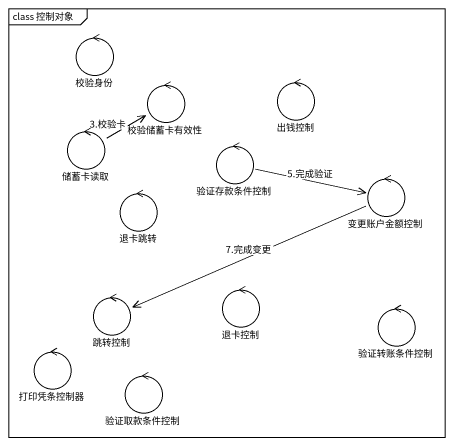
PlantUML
@startuml
mainframe class 控制对象
control 校验身份
control 校验储蓄卡有效性
control 出钱控制
control 储蓄卡读取
control 验证存款条件控制
control 退卡跳转
control 变更账户金额控制
control 跳转控制
control 退卡控制
control 验证转账条件控制
control 打印凭条控制器
control 验证取款条件控制
储蓄卡读取 -right-> 校验储蓄卡有效性 : 3.校验卡
验证存款条件控制 -right-> 变更账户金额控制 : 5.完成验证
变更账户金额控制 -left-> 跳转控制 : 7.完成变更
@enduml
